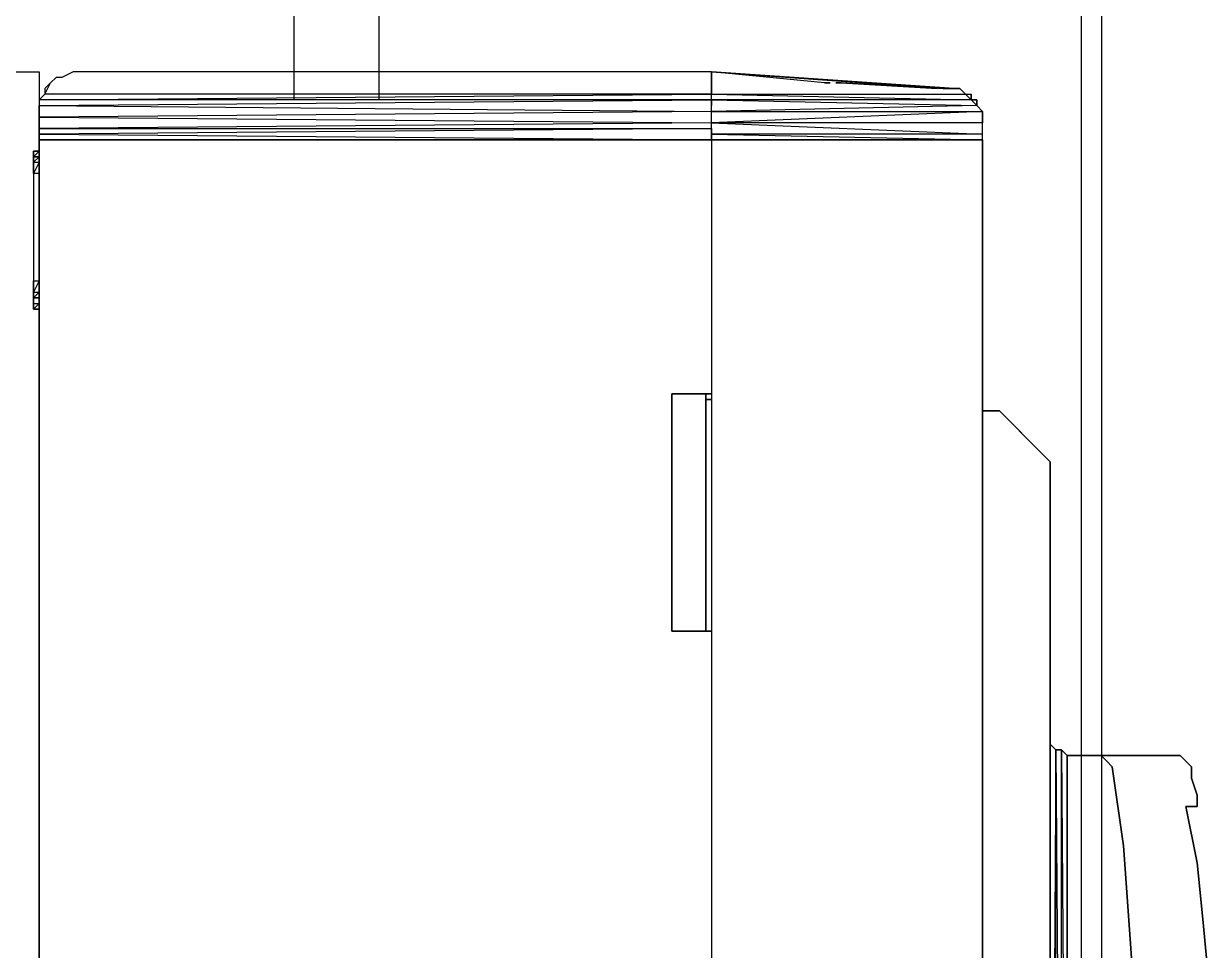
# Model space of a CAD drawing. Header units: millimetres. Extents: x 0 to 3881, y 0 to 2744.
# Drawn here: x 3387.4 to 3457.2, y 1708.5 to 1763.1 of the extents above; entities that cross this region are included whole.
import ezdxf

# ---------------------------------------------------------------- set-up
doc = ezdxf.new("R2010")
doc.units = ezdxf.units.MM

# ---------------------------------------------------------------- blocks, each defined once
blk = doc.blocks.new('ezc100-2')
for p, q in [((-23662.55, 27764.329), (-23663.215, 27763.996)), ((-23662.55, 27764.329), (-23663.215, 27763.996)), ((-23624.945, 27764.329), (-23662.55, 27764.329)), ((-23624.945, 27764.329), (-23662.55, 27764.329)), ((-23640.93, 27764.329), (-23642.925, 27764.329)), ((-23624.945, 27764.329), (-23610.642, 27763.331)), ((-23610.642, 27763.331), (-23624.945, 27764.329)), ((-23624.945, 27764.329), (-23611.307, 27763.331)), ((-23611.307, 27763.331), (-23624.945, 27764.329)), ((-23618.292, 27763.663), (-23624.945, 27764.329)), ((-23618.292, 27763.663), (-23624.945, 27764.329)), ((-23624.945, 27762.998), (-23624.945, 27764.329)), ((-23624.945, 27764.329), (-23624.945, 27762.998)), ((-23624.945, 27762.998), (-23624.945, 27764.329)), ((-23664.213, 27762.998), (-23663.88, 27763.663)), ((-23663.88, 27763.663), (-23664.213, 27763.331)), ((-23663.548, 27763.996), (-23663.88, 27763.663)), ((-23663.215, 27763.996), (-23663.548, 27763.996)), ((-23617.96, 27763.663), (-23618.292, 27763.663)), ((-23618.292, 27763.663), (-23617.96, 27763.663)), ((-23617.627, 27763.663), (-23617.294, 27763.663)), ((-23617.294, 27763.663), (-23617.627, 27763.663)), ((-23617.294, 27763.663), (-23611.64, 27763.331)), ((-23611.64, 27763.331), (-23617.294, 27763.663)), ((-23664.546, 27762.665), (-23624.945, 27762.998)), ((-23664.213, 27762.998), (-23664.546, 27762.665)), ((-23664.213, 27763.331), (-23664.213, 27762.998)), ((-23624.945, 27762.998), (-23664.213, 27762.998)), ((-23624.945, 27762.998), (-23609.644, 27762.665)), ((-23624.945, 27762.665), (-23624.945, 27762.998)), ((-23624.945, 27762.998), (-23609.977, 27762.998)), ((-23624.945, 27762.665), (-23624.945, 27762.998)), ((-23611.307, 27763.331), (-23610.642, 27763.331)), ((-23610.642, 27763.331), (-23611.307, 27763.331)), ((-23610.309, 27763.331), (-23610.642, 27763.331)), ((-23610.309, 27763.331), (-23610.642, 27763.331)), ((-23610.642, 27763.331), (-23610.309, 27763.331)), ((-23610.642, 27763.331), (-23610.309, 27763.331)), ((-23610.642, 27763.331), (-23610.309, 27763.331)), ((-23610.309, 27763.331), (-23610.642, 27763.331)), ((-23610.642, 27763.331), (-23610.309, 27763.331)), ((-23610.309, 27763.331), (-23610.642, 27763.331)), ((-23610.642, 27763.331), (-23610.309, 27763.331)), ((-23609.977, 27762.998), (-23610.309, 27763.331)), ((-23609.977, 27762.998), (-23610.309, 27763.331)), ((-23610.309, 27763.331), (-23609.977, 27762.998)), ((-23610.309, 27763.331), (-23609.977, 27762.998)), ((-23610.309, 27763.331), (-23609.977, 27762.998)), ((-23609.977, 27762.998), (-23610.309, 27763.331)), ((-23610.309, 27763.331), (-23609.977, 27762.998)), ((-23609.977, 27762.998), (-23610.309, 27763.331)), ((-23610.309, 27763.331), (-23609.977, 27762.998)), ((-23609.644, 27762.665), (-23609.977, 27762.998)), ((-23609.977, 27762.998), (-23609.644, 27762.998)), ((-23609.977, 27762.998), (-23609.644, 27762.998)), ((-23609.644, 27762.998), (-23609.644, 27762.665)), ((-23609.644, 27762.665), (-23609.644, 27762.998)), ((-23609.644, 27762.998), (-23609.644, 27762.665)), ((-23624.945, 27762.665), (-23664.546, 27762.665)), ((-23664.546, 27762.665), (-23664.546, 27762.333)), ((-23664.546, 27762.333), (-23624.945, 27762.665)), ((-23664.546, 27762.665), (-23664.546, 27762.333)), ((-23664.546, 27761.648), (-23664.546, 27762.333)), ((-23664.546, 27762.333), (-23624.945, 27761.981)), ((-23664.546, 27762.333), (-23664.546, 27761.648)), ((-23609.644, 27762.665), (-23624.945, 27762.665)), ((-23624.945, 27761.981), (-23624.945, 27762.665)), ((-23624.945, 27762.665), (-23609.312, 27762.333)), ((-23624.945, 27761.981), (-23624.945, 27762.665)), ((-23624.945, 27762.665), (-23624.945, 27762.333)), ((-23624.945, 27762.333), (-23624.945, 27762.665)), ((-23609.312, 27762.333), (-23624.945, 27761.981)), ((-23609.312, 27762.333), (-23609.644, 27762.665)), ((-23609.312, 27762.665), (-23609.644, 27762.665)), ((-23609.644, 27762.665), (-23609.312, 27762.665)), ((-23609.312, 27762.665), (-23609.644, 27762.665)), ((-23609.644, 27762.665), (-23609.312, 27762.665)), ((-23609.312, 27762.665), (-23609.644, 27762.665)), ((-23609.312, 27762.333), (-23609.312, 27762.665)), ((-23609.312, 27762.665), (-23609.312, 27762.333)), ((-23608.979, 27761.981), (-23609.312, 27762.333)), ((-23609.312, 27762.333), (-23608.979, 27761.981)), ((-23608.979, 27761.981), (-23609.312, 27762.333)), ((-23624.945, 27761.981), (-23664.546, 27761.648)), ((-23664.546, 27760.983), (-23664.546, 27761.648)), ((-23664.546, 27761.648), (-23624.945, 27761.315)), ((-23664.546, 27761.648), (-23664.546, 27760.983)), ((-23624.945, 27761.315), (-23624.945, 27761.981)), ((-23624.945, 27761.981), (-23608.979, 27761.981)), ((-23608.979, 27761.981), (-23624.945, 27761.315)), ((-23624.945, 27761.648), (-23624.945, 27761.981)), ((-23624.945, 27761.648), (-23624.945, 27761.981)), ((-23624.945, 27761.315), (-23624.945, 27761.648)), ((-23608.979, 27761.981), (-23608.979, 27761.315)), ((-23608.979, 27761.315), (-23608.979, 27761.981)), ((-23624.945, 27761.315), (-23664.546, 27760.983)), ((-23624.945, 27760.983), (-23664.546, 27760.65)), ((-23664.546, 27760.65), (-23664.546, 27760.983)), ((-23664.546, 27760.983), (-23624.945, 27760.983)), ((-23664.546, 27760.983), (-23664.546, 27760.65)), ((-23624.945, 27760.65), (-23624.945, 27761.315)), ((-23608.979, 27761.315), (-23624.945, 27761.315)), ((-23624.945, 27761.315), (-23608.979, 27760.65)), ((-23624.945, 27760.983), (-23624.945, 27761.315)), ((-23624.945, 27760.983), (-23624.945, 27761.315)), ((-23624.945, 27760.983), (-23624.945, 27760.65)), ((-23624.945, 27760.65), (-23624.945, 27760.983)), ((-23608.979, 27760.65), (-23608.979, 27761.315)), ((-23608.979, 27760.65), (-23608.979, 27761.315)), ((-23664.546, 27760.318), (-23664.546, 27760.65)), ((-23664.546, 27760.65), (-23624.945, 27760.318)), ((-23664.546, 27760.65), (-23664.546, 27760.318)), ((-23664.546, 27760.318), (-23624.945, 27760.318)), ((-23624.945, 27760.318), (-23664.546, 27760.318)), ((-23664.546, 27707.706), (-23664.546, 27760.318)), ((-23664.546, 27760.318), (-23624.945, 27760.318)), ((-23664.546, 27760.318), (-23664.546, 27707.706)), ((-23624.945, 27760.318), (-23624.945, 27760.65)), ((-23624.945, 27760.65), (-23608.979, 27760.318)), ((-23608.979, 27760.65), (-23624.945, 27760.65)), ((-23624.945, 27760.65), (-23624.945, 27760.318)), ((-23624.945, 27760.318), (-23608.979, 27760.318)), ((-23608.979, 27760.318), (-23624.945, 27760.318)), ((-23608.979, 27760.318), (-23624.945, 27760.318)), ((-23624.945, 27760.318), (-23624.945, 27707.04)), ((-23624.945, 27760.318), (-23624.945, 27707.04)), ((-23608.979, 27760.318), (-23608.979, 27760.65)), ((-23608.979, 27760.318), (-23608.979, 27760.65)), ((-23608.979, 27760.318), (-23608.979, 27744.332)), ((-23608.979, 27744.332), (-23608.979, 27760.318)), ((-23664.546, 27759.652), (-23664.878, 27759.32)), ((-23664.878, 27759.32), (-23664.878, 27759.652)), ((-23664.878, 27759.652), (-23664.546, 27759.652)), ((-23664.546, 27759.652), (-23664.878, 27759.652)), ((-23664.878, 27759.652), (-23664.546, 27759.652)), ((-23664.878, 27759.652), (-23664.878, 27759.32)), ((-23664.546, 27759.652), (-23664.546, 27759.652)), ((-23664.878, 27759.32), (-23664.878, 27758.987)), ((-23664.878, 27759.32), (-23664.546, 27759.32)), ((-23664.546, 27759.32), (-23664.878, 27759.32)), ((-23664.878, 27758.987), (-23664.878, 27759.32)), ((-23664.878, 27759.32), (-23664.546, 27759.32)), ((-23664.546, 27759.32), (-23664.878, 27758.987)), ((-23664.546, 27759.32), (-23664.878, 27759.32)), ((-23664.878, 27758.987), (-23664.878, 27758.322)), ((-23664.546, 27758.987), (-23664.878, 27758.322)), ((-23664.878, 27758.322), (-23664.878, 27758.987)), ((-23664.878, 27758.987), (-23664.546, 27758.987)), ((-23664.546, 27758.987), (-23664.546, 27758.987)), ((-23664.878, 27758.322), (-23664.878, 27752.002)), ((-23664.546, 27758.322), (-23664.878, 27758.322)), ((-23664.878, 27758.322), (-23664.878, 27752.002)), ((-23664.878, 27752.002), (-23664.878, 27751.337)), ((-23664.878, 27752.002), (-23664.546, 27752.002)), ((-23664.546, 27752.002), (-23664.878, 27751.337)), ((-23664.878, 27751.337), (-23664.878, 27752.002)), ((-23664.878, 27751.337), (-23664.878, 27751.004)), ((-23664.546, 27751.337), (-23664.878, 27751.004)), ((-23664.878, 27751.004), (-23664.878, 27751.337)), ((-23664.878, 27751.337), (-23664.546, 27751.337)), ((-23664.878, 27751.004), (-23664.546, 27751.004)), ((-23664.546, 27751.004), (-23664.878, 27751.004)), ((-23664.546, 27751.004), (-23664.878, 27751.004)), ((-23664.878, 27751.004), (-23664.546, 27751.004)), ((-23664.878, 27750.672), (-23664.878, 27751.004)), ((-23664.878, 27751.004), (-23664.878, 27750.672)), ((-23664.878, 27750.672), (-23664.546, 27750.672)), ((-23664.546, 27750.672), (-23664.878, 27750.339)), ((-23664.878, 27750.339), (-23664.878, 27750.672)), ((-23664.878, 27750.672), (-23664.878, 27750.672)), ((-23664.878, 27750.672), (-23664.878, 27750.339)), ((-23664.546, 27750.339), (-23664.878, 27750.339)), ((-23664.878, 27750.339), (-23664.546, 27750.339)), ((-23624.945, 27745.35), (-23627.273, 27745.35)), ((-23627.273, 27745.35), (-23624.945, 27745.35)), ((-23627.273, 27731.36), (-23627.273, 27745.35)), ((-23627.273, 27745.35), (-23627.273, 27731.36)), ((-23627.273, 27731.36), (-23627.273, 27745.35)), ((-23625.277, 27745.35), (-23625.277, 27731.36)), ((-23625.277, 27731.36), (-23625.277, 27745.35)), ((-23624.945, 27745.35), (-23625.277, 27745.35)), ((-23625.277, 27745.35), (-23624.945, 27745.35)), ((-23624.945, 27745.017), (-23625.277, 27745.017)), ((-23625.277, 27745.017), (-23624.945, 27745.017)), ((-23608.979, 27669.083), (-23608.979, 27744.332)), ((-23608.979, 27744.332), (-23607.981, 27744.332)), ((-23607.981, 27744.332), (-23608.979, 27744.332)), ((-23608.979, 27744.332), (-23608.979, 27669.083)), ((-23605.32, 27741.672), (-23607.981, 27744.332)), ((-23607.981, 27744.332), (-23607.316, 27743.667)), ((-23607.316, 27743.667), (-23607.981, 27744.332)), ((-23607.981, 27744.332), (-23605.32, 27741.672)), ((-23607.316, 27743.667), (-23606.983, 27743.335)), ((-23606.983, 27743.335), (-23607.316, 27743.667)), ((-23606.983, 27743.335), (-23606.651, 27743.002)), ((-23606.651, 27743.002), (-23606.983, 27743.335)), ((-23606.651, 27743.002), (-23606.318, 27742.669)), ((-23606.318, 27742.669), (-23606.651, 27743.002)), ((-23606.318, 27742.669), (-23605.985, 27742.337)), ((-23605.985, 27742.337), (-23606.318, 27742.669)), ((-23605.985, 27742.337), (-23605.653, 27742.004)), ((-23605.653, 27742.004), (-23605.985, 27742.337)), ((-23605.653, 27742.004), (-23605.32, 27741.672)), ((-23605.32, 27741.672), (-23605.653, 27742.004)), ((-23604.988, 27741.339), (-23605.32, 27741.672)), ((-23605.32, 27741.672), (-23604.988, 27741.339)), ((-23604.988, 27741.339), (-23605.32, 27741.672)), ((-23604.988, 27741.006), (-23604.988, 27741.339)), ((-23604.988, 27741.339), (-23604.988, 27741.006)), ((-23604.988, 27657.754), (-23604.988, 27741.006)), ((-23604.988, 27657.754), (-23604.988, 27741.006)), ((-23604.988, 27741.006), (-23604.988, 27738.345)), ((-23604.988, 27738.345), (-23604.988, 27738.013)), ((-23604.988, 27738.013), (-23604.988, 27737.348)), ((-23604.988, 27737.348), (-23604.988, 27736.682)), ((-23604.988, 27736.682), (-23604.988, 27736.017)), ((-23604.988, 27736.017), (-23604.988, 27735.019)), ((-23604.988, 27735.019), (-23604.988, 27734.021)), ((-23604.988, 27734.021), (-23604.988, 27733.024)), ((-23604.988, 27733.024), (-23604.988, 27732.026)), ((-23604.988, 27732.026), (-23604.988, 27731.36)), ((-23627.273, 27731.36), (-23624.945, 27731.36)), ((-23624.945, 27731.36), (-23627.273, 27731.36)), ((-23604.988, 27731.36), (-23604.988, 27730.695)), ((-23604.988, 27730.695), (-23604.988, 27730.363)), ((-23604.988, 27730.363), (-23604.988, 27725.021)), ((-23604.988, 27725.021), (-23604.988, 27673.074)), ((-23604.988, 27725.021), (-23604.988, 27724.689)), ((-23604.988, 27724.689), (-23604.988, 27725.021)), ((-23604.988, 27725.021), (-23604.988, 27673.074)), ((-23604.988, 27725.021), (-23604.988, 27673.407)), ((-23604.988, 27724.689), (-23604.655, 27724.356)), ((-23604.655, 27724.356), (-23604.988, 27724.689)), ((-23604.988, 27673.407), (-23604.988, 27724.689)), ((-23604.655, 27724.356), (-23604.988, 27673.407)), ((-23604.655, 27724.356), (-23604.322, 27724.356)), ((-23604.322, 27724.356), (-23604.655, 27724.356)), ((-23604.655, 27724.356), (-23604.322, 27674.072)), ((-23604.655, 27673.74), (-23604.655, 27724.356)), ((-23604.322, 27724.356), (-23603.99, 27724.023)), ((-23603.99, 27724.023), (-23604.322, 27724.356)), ((-23604.322, 27724.356), (-23603.99, 27674.072)), ((-23604.322, 27674.072), (-23604.322, 27724.356)), ((-23603.99, 27724.023), (-23602.327, 27724.023)), ((-23603.99, 27674.072), (-23603.99, 27724.023)), ((-23602.327, 27724.023), (-23603.99, 27724.023)), ((-23603.99, 27724.023), (-23603.99, 27674.072)), ((-23597.67, 27724.023), (-23602.327, 27724.023)), ((-23602.327, 27724.023), (-23601.994, 27724.023)), ((-23602.327, 27724.023), (-23597.67, 27724.023)), ((-23601.994, 27724.023), (-23602.327, 27724.023)), ((-23601.994, 27724.023), (-23601.661, 27723.691)), ((-23601.661, 27723.691), (-23601.994, 27724.023)), ((-23597.337, 27724.023), (-23597.67, 27724.023)), ((-23597.67, 27724.023), (-23597.337, 27724.023)), ((-23597.005, 27723.691), (-23597.337, 27724.023)), ((-23597.337, 27724.023), (-23597.005, 27723.691)), ((-23601.661, 27723.691), (-23601.329, 27723.358)), ((-23601.329, 27723.358), (-23601.661, 27723.691)), ((-23601.329, 27723.358), (-23600.664, 27718.701)), ((-23600.664, 27718.701), (-23601.329, 27723.358)), ((-23596.672, 27723.358), (-23597.005, 27723.691)), ((-23597.005, 27723.691), (-23596.672, 27723.358)), ((-23596.672, 27722.693), (-23596.672, 27723.358)), ((-23596.672, 27723.358), (-23596.672, 27722.693)), ((-23596.34, 27721.695), (-23596.672, 27722.693)), ((-23596.672, 27722.693), (-23596.34, 27721.695)), ((-23596.34, 27721.03), (-23596.34, 27721.695)), ((-23596.34, 27721.695), (-23596.34, 27721.03)), ((-23596.34, 27717.704), (-23597.005, 27721.03)), ((-23597.005, 27721.03), (-23596.34, 27721.03)), ((-23596.34, 27721.03), (-23597.005, 27721.03)), ((-23597.005, 27721.03), (-23596.34, 27717.704)), ((-23600.664, 27718.701), (-23600.331, 27714.045)), ((-23600.331, 27714.045), (-23600.664, 27718.701)), ((-23596.007, 27714.377), (-23596.34, 27717.704)), ((-23596.34, 27717.704), (-23596.007, 27714.377)), ((-23600.331, 27714.045), (-23599.998, 27709.369)), ((-23599.998, 27709.369), (-23600.331, 27714.045)), ((-23595.674, 27711.051), (-23596.007, 27714.377)), ((-23596.007, 27714.377), (-23595.674, 27711.051))]:
    blk.add_line(p, q)

msp = doc.modelspace()

# ---------------------------------------------------------------- linework, layer by layer
at = {"color": 7}
msp.add_lwpolyline([(3433.726, 2428.084), (3433.726, 2438.084), (3449.726, 2438.084), (3449.726, 1137.884), (3433.726, 1137.884), (3433.726, 1147.884), (3432.526, 1147.884), (3432.526, 1136.684), (3450.926, 1136.684), (3450.926, 2439.284), (3432.526, 2439.284), (3432.526, 2428.084)], close=True, dxfattribs=at)
at = {"color": 1, "ltscale": 3}
for points in [[(3283.727, 1853.234), (3283.727, 1783.57), (3403.336, 1783.57), (3403.336, 1758.57)], [(3288.727, 1853.234), (3288.727, 1788.57), (3408.336, 1788.57), (3408.336, 1758.57)]]:
    msp.add_lwpolyline(points, dxfattribs=at)
at = {"color": 8, "ltscale": 3}
msp.add_lwpolyline([(3316.227, 1733.734), (3316.227, 1760.234), (3388.336, 1760.234), (3388.336, 1630.357), (3316.227, 1630.357), (3316.227, 1656.857)], dxfattribs=at)

# ---------------------------------------------------------------- block references
msp.add_blockref('ezc100-2', (27052.882, -26004.095))

doc.saveas('drawing.dxf')
